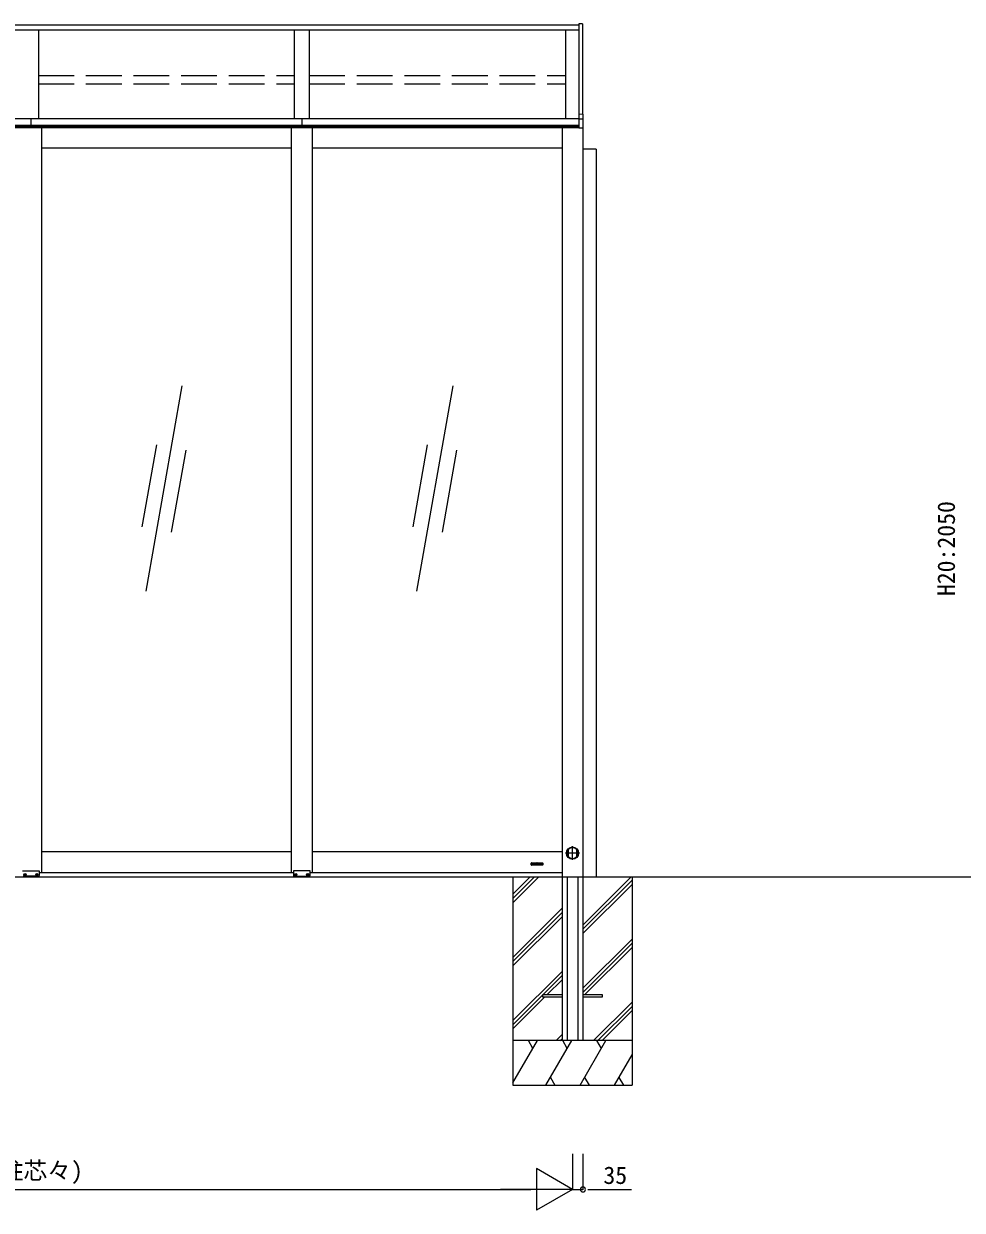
# Model space of a CAD drawing. Units: millimetres, scale not verified. Extents: x -11880 to -792, y -8400 to 9488.
# Drawn here: x -8191 to -5037, y 1323 to 5310 of the extents above; entities that cross this region are included whole.
import ezdxf
from ezdxf.enums import TextEntityAlignment as Align

# ---------------------------------------------------------------- set-up
doc = ezdxf.new("R2010")
doc.units = ezdxf.units.MM
doc.header["$LTSCALE"] = 40
doc.linetypes.add('DASHED3', pattern=[4, 3, -1])
for name, color, linetype, lineweight in [('0-3_YKK_A1', 4, 'Continuous', 9), ('0-4_YKK_D', 6, 'Continuous', 9), ('0-5_YKK_Z1', 7, 'Continuous', 9)]:
    doc.layers.add(name, color=color, linetype=linetype, lineweight=lineweight)
doc.styles.add('ＭＳ ゴシック', font='')
doc.styles.get('ＭＳ ゴシック').set_extended_font_data('MS Gothic')

msp = doc.modelspace()

# ---------------------------------------------------------------- linework, layer by layer
at = {"layer": '0-3_YKK_A1'}
for p, q in [((-10007.94, 5305.8), (-6324.93, 5305.8)), ((-6312.43, 5309.86), (-6324.93, 5309.86)), ((-6324.93, 5309.86), (-6324.93, 5006.54)), ((-6312.43, 5309.86), (-6312.43, 5005.75)), ((-10007.94, 5289.8), (-6324.93, 5289.8)), ((-8141.43, 5289.8), (-8141.43, 4991.13)), ((-7281.43, 5289.8), (-7281.43, 4991.13)), ((-7231.43, 5289.8), (-7231.43, 4991.13)), ((-6370.43, 5289.8), (-6370.43, 4991.13)), ((-10007.43, 4991.13), (-6325.44, 4991.13)), ((-8166.43, 4991.13), (-8166.43, 4968.26)), ((-7256.43, 4991.13), (-7256.43, 4968.26)), ((-6325.44, 5006.58), (-6311.22, 5005.68)), ((-6310.94, 4989.26), (-6325.44, 4989.26)), ((-6310.94, 4988.8), (-6310.94, 5005.38)), ((-6310.94, 4960.31), (-6310.94, 4988.8)), ((-6325.44, 4968.26), (-10007.43, 4968.26)), ((-6325.44, 4964.26), (-10007.43, 4964.26)), ((-6325.44, 4960.26), (-10007.43, 4960.26)), ((-8131.43, 4960.26), (-8131.43, 2458.26)), ((-7291.43, 4960.26), (-7291.43, 2458.26)), ((-7221.43, 4960.26), (-7221.43, 2458.26)), ((-6381.43, 4960.26), (-6381.43, 1893.26)), ((-6311.43, 4960.01), (-6311.43, 1893.26)), ((-8131.43, 4893.26), (-7291.43, 4893.26)), ((-7221.43, 4893.26), (-6381.43, 4893.26)), ((-6266.43, 4888.26), (-6311.43, 4888.26)), ((-6266.43, 4888.26), (-6266.43, 2443.26)), ((-7659.07, 4093.11), (-7780.63, 3403.74)), ((-6749.07, 4093.11), (-6870.63, 3403.74)), ((-7744.78, 3894.98), (-7793.4, 3619.23)), ((-7646.3, 3877.61), (-7694.92, 3601.87)), ((-6834.78, 3894.98), (-6883.4, 3619.23)), ((-6736.3, 3877.61), (-6784.92, 3601.87)), ((-8131.43, 2528.26), (-7291.43, 2528.26)), ((-7221.43, 2528.26), (-6381.43, 2528.26)), ((-6323.43, 2523.26), (-6369.43, 2523.26)), ((-6361.18, 2534.65), (-6361.18, 2511.88)), ((-6346.43, 2500.24), (-6346.43, 2546.29)), ((-6331.68, 2511.88), (-6331.68, 2534.65)), ((-6485.43, 2483.96), (-6485.43, 2489.76)), ((-6484.43, 2490.76), (-6447.43, 2490.76)), ((-6481.43, 2482.96), (-6484.43, 2482.96)), ((-6481.43, 2482.96), (-6481.43, 2488.86)), ((-6481.43, 2488.86), (-6450.43, 2488.86)), ((-6450.48, 2488.56), (-6481.38, 2488.56)), ((-6481.38, 2483.06), (-6481.38, 2488.56)), ((-6481.38, 2486.22), (-6466.43, 2486.22)), ((-6481.38, 2484.77), (-6450.48, 2484.77)), ((-6450.48, 2483.06), (-6481.38, 2483.06)), ((-6465.43, 2490.76), (-6466.43, 2490.76)), ((-6465.43, 2487.46), (-6466.43, 2487.46)), ((-6466.43, 2485.37), (-6466.43, 2487.46)), ((-6466.43, 2485.37), (-6465.43, 2485.37)), ((-6465.43, 2485.37), (-6465.43, 2487.46)), ((-6465.43, 2486.22), (-6450.48, 2486.22)), ((-6450.48, 2488.56), (-6450.48, 2483.06)), ((-6450.43, 2482.96), (-6450.43, 2488.86)), ((-6447.43, 2482.96), (-6450.43, 2482.96)), ((-6446.43, 2489.76), (-6446.43, 2483.96)), ((-8194.43, 2463.76), (-8138.43, 2463.76)), ((-8140.43, 2446.06), (-8192.43, 2446.06)), ((-8188.48, 2451.17), (-8187.66, 2451.17)), ((-8188.48, 2450.35), (-8188.48, 2451.17)), ((-8187.66, 2450.35), (-8188.48, 2450.35)), ((-8186.84, 2452.81), (-8186.02, 2452.81)), ((-8186.84, 2451.99), (-8186.84, 2452.81)), ((-8186.84, 2448.71), (-8186.84, 2449.53)), ((-8186.02, 2448.71), (-8186.84, 2448.71)), ((-8186.02, 2452.81), (-8186.02, 2451.99)), ((-8186.02, 2449.53), (-8186.02, 2448.71)), ((-8185.2, 2451.17), (-8184.38, 2451.17)), ((-8184.38, 2450.35), (-8185.2, 2450.35)), ((-8184.38, 2451.17), (-8184.38, 2450.35)), ((-8148.48, 2451.17), (-8148.48, 2450.35)), ((-8147.66, 2451.17), (-8148.48, 2451.17)), ((-8148.48, 2450.35), (-8147.66, 2450.35)), ((-8146.84, 2452.81), (-8146.84, 2451.99)), ((-8146.02, 2452.81), (-8146.84, 2452.81)), ((-8146.84, 2449.53), (-8146.84, 2448.71)), ((-8146.84, 2448.71), (-8146.02, 2448.71)), ((-8146.02, 2451.99), (-8146.02, 2452.81)), ((-8146.02, 2448.71), (-8146.02, 2449.53)), ((-8144.38, 2451.17), (-8145.2, 2451.17)), ((-8145.2, 2450.35), (-8144.38, 2450.35)), ((-8144.38, 2450.35), (-8144.38, 2451.17)), ((-8138.43, 2463.76), (-8138.43, 2448.06)), ((-8138.43, 2458.26), (-7284.43, 2458.26)), ((-7228.43, 2463.76), (-7284.43, 2463.76)), ((-7284.43, 2463.76), (-7284.43, 2448.06)), ((-7282.43, 2446.06), (-7230.43, 2446.06)), ((-7278.48, 2451.17), (-7277.66, 2451.17)), ((-7278.48, 2450.35), (-7278.48, 2451.17)), ((-7277.66, 2450.35), (-7278.48, 2450.35)), ((-7276.84, 2452.81), (-7276.02, 2452.81)), ((-7276.84, 2451.99), (-7276.84, 2452.81)), ((-7276.84, 2448.71), (-7276.84, 2449.53)), ((-7276.02, 2448.71), (-7276.84, 2448.71)), ((-7276.02, 2452.81), (-7276.02, 2451.99)), ((-7276.02, 2449.53), (-7276.02, 2448.71)), ((-7275.2, 2451.17), (-7274.38, 2451.17)), ((-7274.38, 2450.35), (-7275.2, 2450.35)), ((-7274.38, 2451.17), (-7274.38, 2450.35)), ((-7238.48, 2451.17), (-7238.48, 2450.35)), ((-7237.66, 2451.17), (-7238.48, 2451.17)), ((-7238.48, 2450.35), (-7237.66, 2450.35)), ((-7236.84, 2452.81), (-7236.84, 2451.99)), ((-7236.02, 2452.81), (-7236.84, 2452.81)), ((-7236.84, 2449.53), (-7236.84, 2448.71)), ((-7236.84, 2448.71), (-7236.02, 2448.71)), ((-7236.02, 2451.99), (-7236.02, 2452.81)), ((-7236.02, 2448.71), (-7236.02, 2449.53)), ((-7234.38, 2451.17), (-7235.2, 2451.17)), ((-7235.2, 2450.35), (-7234.38, 2450.35)), ((-7234.38, 2450.35), (-7234.38, 2451.17)), ((-7228.43, 2448.06), (-7228.43, 2463.76)), ((-7228.43, 2458.26), (-6381.43, 2458.26)), ((-6364.43, 2443.26), (-6364.43, 1893.26)), ((-6328.43, 2443.26), (-6328.43, 1893.26)), ((-6446.43, 2038.76), (-6446.43, 2047.76)), ((-6446.43, 2047.76), (-6381.43, 2047.76)), ((-6381.43, 2038.76), (-6446.43, 2038.76)), ((-6311.43, 2047.76), (-6246.43, 2047.76)), ((-6246.43, 2038.76), (-6311.43, 2038.76)), ((-6246.43, 2047.76), (-6246.43, 2038.76))]:
    msp.add_line(p, q, dxfattribs=at)
at = {"layer": '0-3_YKK_A1', "linetype": 'DASHED3'}
for p, q in [((-8141.43, 5136.28), (-7281.43, 5136.28)), ((-8141.43, 5107.65), (-7281.43, 5107.65)), ((-7231.43, 5136.28), (-6371.43, 5136.28)), ((-7231.43, 5107.65), (-6371.43, 5107.65))]:
    msp.add_line(p, q, dxfattribs=at)
at = {"layer": '0-3_YKK_A1'}
msp.add_lwpolyline([(-6325.44, 5006.57), (-6325.44, 4989.31), (-6325.44, 4989.01), (-6325.44, 4960.06), (-6325.44, 4959.76), (-6311.23, 4960.01)], dxfattribs=at)
for centre, radius in [((-6346.43, 2523.26), 20.67), ((-6346.43, 2523.26), 19), ((-8186.43, 2450.76), 3.5), ((-8146.43, 2450.76), 3.5), ((-7276.43, 2450.76), 3.5), ((-7236.43, 2450.76), 3.5)]:
    msp.add_circle(centre, radius, dxfattribs=at)
for centre, radius, start, end in [((-6311.24, 5005.38), 0.3, 0, 86.38004), ((-6311.24, 4960.31), 0.3, 270.99998, 0), ((-6346.43, 2523.26), 18.63, 142.33411, 217.66588), ((-6346.43, 2523.26), 18.63, 322.33411, 37.66588), ((-6484.43, 2489.76), 1, 90, 180), ((-6484.43, 2483.96), 1, 180, 270), ((-6447.43, 2489.76), 1, 0, 90), ((-6447.43, 2483.96), 1, 270, 0), ((-8187.66, 2451.99), 0.82, 270, 0), ((-8187.66, 2449.53), 0.82, 0, 90), ((-8185.2, 2451.99), 0.82, 180, 270), ((-8185.2, 2449.53), 0.82, 90, 180), ((-8147.66, 2451.99), 0.82, 270, 0), ((-8147.66, 2449.53), 0.82, 0, 90), ((-8145.2, 2451.99), 0.82, 180, 270), ((-8145.2, 2449.53), 0.82, 90, 180), ((-8140.43, 2448.06), 2, 270, 0), ((-7282.43, 2448.06), 2, 180, 270), ((-7277.66, 2451.99), 0.82, 270, 0), ((-7277.66, 2449.53), 0.82, 0, 90), ((-7275.2, 2451.99), 0.82, 180, 270), ((-7275.2, 2449.53), 0.82, 90, 180), ((-7237.66, 2451.99), 0.82, 270, 0), ((-7237.66, 2449.53), 0.82, 0, 90), ((-7235.2, 2451.99), 0.82, 180, 270), ((-7235.2, 2449.53), 0.82, 90, 180), ((-7230.43, 2448.06), 2, 270, 0)]:
    msp.add_arc(centre, radius, start, end, dxfattribs=at)
at = {"layer": '0-4_YKK_D'}
for p, q in [((-6346.43, 1513.26), (-6346.43, 1392.26)), ((-6346.43, 1513.26), (-6346.43, 1392.26)), ((-6311.43, 1513.26), (-6311.43, 1392.26)), ((-6467.68, 1463.26), (-6467.68, 1323.26)), ((-6346.43, 1393.26), (-6467.68, 1463.26)), ((-9846.43, 1393.26), (-6486.43, 1393.26)), ((-6346.43, 1393.26), (-6588.92, 1393.26)), ((-6346.43, 1393.26), (-6467.68, 1323.26)), ((-6346.43, 1393.26), (-6380.43, 1393.26)), ((-6346.43, 1393.26), (-6311.43, 1393.26)), ((-6294.43, 1393.26), (-6277.43, 1393.26)), ((-6277.43, 1393.26), (-6147.97, 1393.26))]:
    msp.add_line(p, q, dxfattribs=at)
for start, end in [(0, 180), (180, 0)]:
    msp.add_arc((-6311.43, 1393.26), 8.5, start, end, dxfattribs=at)
at = {"layer": '0-5_YKK_Z1'}
for p, q in [((-10486.41, 2443.26), (-2458.32, 2443.26)), ((-6546.43, 2443.26), (-6546.43, 1743.26)), ((-6546.43, 2356.72), (-6459.89, 2443.26)), ((-6546.43, 2370.86), (-6474.03, 2443.26)), ((-6546.43, 2385), (-6488.17, 2443.26)), ((-6311.43, 2281.64), (-6149.81, 2443.26)), ((-6311.43, 2267.49), (-6146.43, 2432.49)), ((-6146.43, 2443.26), (-6146.43, 1743.26)), ((-6311.43, 2253.35), (-6146.43, 2418.35)), ((-6546.43, 2172.87), (-6381.43, 2337.87)), ((-6546.43, 2158.73), (-6381.43, 2323.73)), ((-6546.43, 2144.58), (-6381.43, 2309.58)), ((-6311.43, 2069.5), (-6146.43, 2234.5)), ((-6311.43, 2055.36), (-6146.43, 2220.36)), ((-6304.89, 2047.76), (-6146.43, 2206.22)), ((-6546.43, 1960.74), (-6381.43, 2125.74)), ((-6445.27, 2047.76), (-6381.43, 2111.6)), ((-6431.13, 2047.76), (-6381.43, 2097.45)), ((-6546.43, 1946.6), (-6446.43, 2046.6)), ((-6546.43, 1932.45), (-6440.13, 2038.76)), ((-6275.55, 1893.26), (-6146.43, 2022.37)), ((-6261.4, 1893.26), (-6146.43, 2008.23)), ((-6247.26, 1893.26), (-6146.43, 1994.09)), ((-6401.78, 1893.26), (-6381.43, 1913.61)), ((-6546.43, 1751.17), (-6464.39, 1893.26)), ((-6146.43, 1893.26), (-6546.43, 1893.26)), ((-6479.39, 1867.28), (-6494.4, 1893.26)), ((-6435.53, 1743.26), (-6348.92, 1893.26)), ((-6387.64, 1893.26), (-6381.43, 1899.46)), ((-6363.92, 1867.28), (-6378.93, 1893.26)), ((-6320.96, 1743.26), (-6234.35, 1893.26)), ((-6249.35, 1867.28), (-6264.36, 1893.26)), ((-6205.49, 1743.26), (-6146.43, 1845.55)), ((-6420.53, 1769.24), (-6405.53, 1743.26)), ((-6305.96, 1769.24), (-6290.96, 1743.26)), ((-6190.49, 1769.24), (-6175.49, 1743.26)), ((-6546.43, 1743.26), (-6146.43, 1743.26))]:
    msp.add_line(p, q, dxfattribs=at)

# ---------------------------------------------------------------- texts
at = {"layer": '0-4_YKK_D', "color": 4, "style": 'ＭＳ ゴシック'}
msp.add_text('H20:2050', height=58.65, rotation=90, dxfattribs=at).set_placement((-5043.67, 3386.75), align=Align.BOTTOM_LEFT)
for s, p in [('L(両端柱芯々)', (-8511.46, 1409.67)), ('35', (-6242.63, 1394.06))]:
    msp.add_text(s, height=58.65, dxfattribs=at).set_placement(p, align=Align.BOTTOM_LEFT)

doc.saveas('drawing.dxf')
